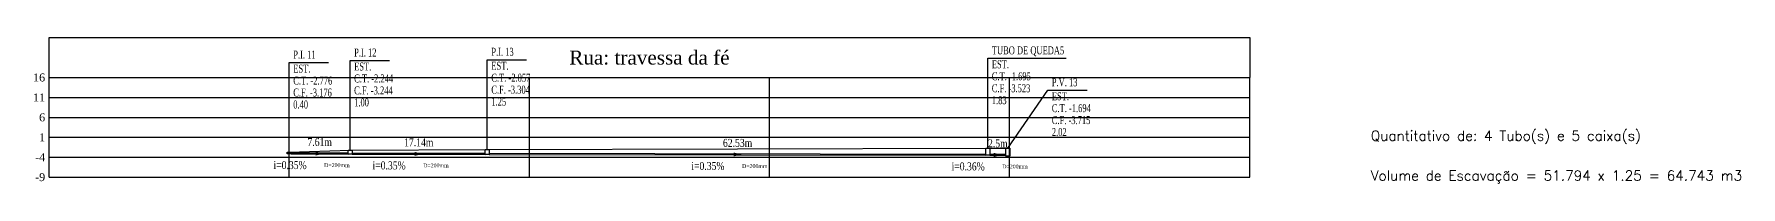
# Model space of a CAD drawing. Extents: x -44 to 14114764, y -20 to 289527804.
# Drawn here: x 359154.5 to 359367.8, y 7351705.1 to 7351723.4 of the extents above; entities that cross this region are included whole.
import ezdxf
from ezdxf.enums import TextEntityAlignment as Align

# ---------------------------------------------------------------- set-up
doc = ezdxf.new("R2010")
doc.units = 0
for name, color, linetype in [('LISTAGEM_TEXTO', 7, 'Continuous'), ('PS_IND_COMPRIMENTO', 7, 'Continuous'), ('PS_IND_DIAMETRO', 7, 'Continuous'), ('PS_IND_FLUXO', 3, 'Continuous'), ('PS_IND_INCLINACAO', 7, 'Continuous'), ('PS_PERFIL_CAIXAS', 7, 'Continuous'), ('PS_PERFIL_GRADE', 8, 'Continuous'), ('PS_PERFIL_TERRENO', 3, 'Continuous'), ('PS_PERFIL_TITULOS', 5, 'Continuous'), ('PS_PERFIL_TUBO', 7, 'Continuous'), ('PS_PONTOS_IDENTIFICACAO_LIN', 7, 'Continuous'), ('PS_PONTOS_IDENTIFICACAO_TXT', 7, 'Continuous')]:
    doc.layers.add(name, color=color, linetype=linetype)
doc.styles.add('ROMANS', font='ROMANS.shx', dxfattribs={"height": 2})
doc.styles.get("Standard").update_dxf_attribs({"font": 'times.ttf'})

# ---------------------------------------------------------------- blocks, each defined once
blk = doc.blocks.new('*U1872')
at = {"layer": 'PS_PERFIL_GRADE', "linetype": 'Continuous'}
for p, q in [((0, 0), (0, 12.5)), ((0, 12.5), (150, 12.5)), ((30, 0), (30, 12.5)), ((60, 0), (60, 12.5)), ((90, 0), (90, 12.5)), ((120, 0), (120, 12.5)), ((150, 0), (150, 12.5)), ((0, 10), (150, 10)), ((0, 7.5), (150, 7.5)), ((0, 5), (150, 5)), ((0, 2.5), (150, 2.5)), ((0, 0), (150, 0))]:
    blk.add_line(p, q, dxfattribs=at)
blk.add_lwpolyline([(0, 12.5), (0, 17.5), (150, 17.5), (150, 12.5)], dxfattribs=at)
at = {"layer": 'PS_PERFIL_GRADE'}
for s, p in [('16', (-0.5, 12.5)), ('11', (-0.5, 10)), ('6', (-0.5, 7.5)), ('1', (-0.5, 5)), ('-4', (-0.5, 2.5)), ('-9', (-0.5, 0))]:
    blk.add_text(s, height=1, dxfattribs=at).set_placement(p, align=Align.MIDDLE_RIGHT)

msp = doc.modelspace()

# ---------------------------------------------------------------- linework, layer by layer
at = {"layer": 'PS_IND_FLUXO'}
for points in [[(359189.696, 7351708.879, 0.5, 0, 0), (359190.696, 7351708.878, 0, 0, 0)], [(359202.07, 7351708.837, 0.5, 0, 0), (359203.07, 7351708.835, 0, 0, 0)], [(359241.907, 7351708.768, 0.5, 0, 0), (359242.907, 7351708.766, 0, 0, 0)], [(359274.423, 7351708.711, 0.5, 0, 0), (359275.423, 7351708.709, 0, 0, 0)]]:
    msp.add_lwpolyline(points, format="xyseb", dxfattribs=at)
at = {"layer": 'PS_PERFIL_CAIXAS', "linetype": 'Continuous'}
for points in [[(359186.143, 7351709.035), (359186.643, 7351709.035), (359186.643, 7351708.835), (359186.143, 7351708.835)], [(359193.748, 7351709.301), (359194.248, 7351709.301), (359194.248, 7351708.801), (359193.748, 7351708.801)], [(359210.891, 7351709.395), (359211.391, 7351709.395), (359211.391, 7351708.771), (359210.891, 7351708.771)], [(359273.423, 7351709.576), (359273.923, 7351709.576), (359273.923, 7351708.662), (359273.423, 7351708.662)], [(359275.923, 7351709.576), (359276.423, 7351709.576), (359276.423, 7351708.566), (359275.923, 7351708.566)]]:
    msp.add_lwpolyline(points, close=True, dxfattribs=at)
at = {"layer": 'PS_PERFIL_TERRENO', "linetype": 'Continuous'}
msp.add_lwpolyline([(359186.393, 7351709.035), (359193.998, 7351709.301), (359211.141, 7351709.395), (359273.673, 7351709.576), (359276.173, 7351709.576)], dxfattribs=at)
at = {"layer": 'PS_PERFIL_TUBO', "linetype": 'Continuous'}
for points in [[(359186.643, 7351708.835), (359193.748, 7351708.822), (359193.748, 7351708.922), (359186.643, 7351708.935)], [(359194.248, 7351708.801), (359210.891, 7351708.771), (359210.891, 7351708.871), (359194.248, 7351708.901)], [(359211.391, 7351708.771), (359273.423, 7351708.662), (359273.423, 7351708.762), (359211.391, 7351708.871)], [(359273.923, 7351708.662), (359275.923, 7351708.657), (359275.923, 7351708.757), (359273.923, 7351708.762)]]:
    msp.add_lwpolyline(points, close=True, dxfattribs=at)
at = {"layer": 'PS_PONTOS_IDENTIFICACAO_LIN', "linetype": 'Continuous'}
for points in [[(359186.393, 7351709.035), (359186.393, 7351720.285), (359191.293, 7351720.285)], [(359193.998, 7351709.301), (359193.998, 7351720.551), (359198.898, 7351720.551)], [(359211.141, 7351709.395), (359211.141, 7351720.645), (359216.041, 7351720.645)], [(359273.673, 7351709.576), (359273.673, 7351720.826), (359283.473, 7351720.826)], [(359276.173, 7351709.576), (359281.173, 7351716.826), (359286.073, 7351716.826)]]:
    msp.add_lwpolyline(points, dxfattribs=at)

# ---------------------------------------------------------------- block references
at = {"layer": 'PS_PERFIL_GRADE'}
msp.add_blockref('*U1872', (359156.393, 7351705.923), dxfattribs=at)

# ---------------------------------------------------------------- texts
at = {"layer": 'LISTAGEM_TEXTO', "color": 7, "style": 'ROMANS'}
for s, p in [('Quantitativo de: 4 Tubo(s) e 5 caixa(s)', (359321.534, 7351710.495)), ('Volume de Escavação = 51.794 x 1.25 = 64.743 m3', (359321.534, 7351705.495))]:
    msp.add_text(s, height=1.25, dxfattribs=at).set_placement(p)
at = {"layer": 'PS_IND_COMPRIMENTO', "width": 0.8}
for s, rotation, p in [('7.61m', 359.89356, (359190.199, 7351710.328)), ('17.14m', 359.89672, (359202.572, 7351710.286)), ('62.53m', 359.89891, (359242.41, 7351710.217)), ('2.5m', 359.87249, (359274.926, 7351710.16))]:
    msp.add_text(s, height=1, rotation=rotation, dxfattribs=at).set_placement(p, align=Align.MIDDLE_CENTER)
at = {"layer": 'PS_IND_DIAMETRO', "width": 0.8}
for rotation, p in [(359.89356, (359192.343, 7351707.424)), (359.89672, (359204.717, 7351707.382)), (359.89891, (359244.554, 7351707.313)), (359.87249, (359277.07, 7351707.255))]:
    msp.add_text('D=200mm', height=0.5, rotation=rotation, dxfattribs=at).set_placement(p, align=Align.MIDDLE_CENTER)
at = {"layer": 'PS_IND_INCLINACAO', "width": 0.8}
for s, rotation, p in [('i=0.35%', 359.89356, (359186.493, 7351707.435)), ('i=0.35%', 359.89672, (359198.867, 7351707.393)), ('i=0.35%', 359.89891, (359238.704, 7351707.323)), ('i=0.36%', 359.87249, (359271.22, 7351707.268))]:
    msp.add_text(s, height=1, rotation=rotation, dxfattribs=at).set_placement(p, align=Align.MIDDLE_CENTER)
at = {"layer": 'PS_PERFIL_TITULOS'}
msp.add_text('Rua: travessa da fé', height=1.75, dxfattribs=at).set_placement((359231.393, 7351720.923), align=Align.MIDDLE_CENTER)
at = {"layer": 'PS_PONTOS_IDENTIFICACAO_TXT', "width": 0.7}
for s, p in [('P.I. 11', (359186.893, 7351720.785)), ('P.I. 12', (359194.498, 7351721.051)), ('P.I. 13', (359211.641, 7351721.145)), ('TUBO DE QUEDA5', (359274.173, 7351721.326)), ('EST. ', (359186.893, 7351719.035)), ('EST. ', (359194.498, 7351719.301)), ('EST. ', (359211.641, 7351719.395)), ('EST. ', (359274.173, 7351719.576)), ('C.T. -2.776', (359186.893, 7351717.535)), ('C.T. -2.244', (359194.498, 7351717.801)), ('C.T. -2.057', (359211.641, 7351717.895)), ('C.F. -3.304', (359211.641, 7351716.395)), ('C.T. -1.695', (359274.173, 7351718.076)), ('C.F. -3.523', (359274.173, 7351716.576)), ('P.V. 13', (359281.673, 7351717.326)), ('0.40', (359186.893, 7351714.535)), ('C.F. -3.176', (359186.893, 7351716.035)), ('C.F. -3.244', (359194.498, 7351716.301)), ('1.00', (359194.498, 7351714.801)), ('1.25', (359211.641, 7351714.895)), ('1.83', (359274.173, 7351715.076)), ('EST. ', (359281.673, 7351715.576)), ('C.T. -1.694', (359281.673, 7351714.076)), ('C.F. -3.715', (359281.673, 7351712.576)), ('2.02', (359281.673, 7351711.076))]:
    msp.add_text(s, height=1, dxfattribs=at).set_placement(p)

doc.saveas('drawing.dxf')
